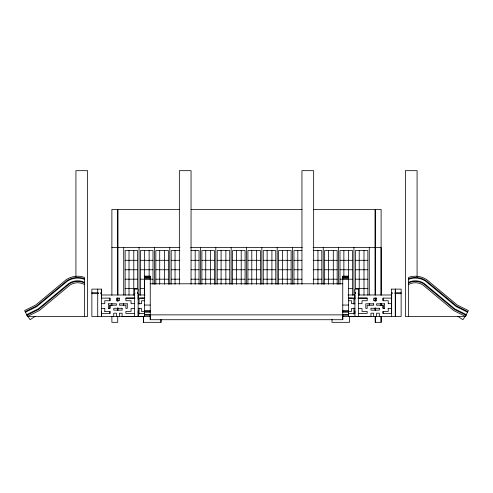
<?xml version="1.0" encoding="UTF-8"?>
<svg xmlns="http://www.w3.org/2000/svg" width="493" height="493" viewBox="0 0 493 493"><rect width="100%" height="100%" fill="white"/><g stroke="black" fill="none" stroke-linecap="round" stroke-linejoin="round"><path stroke-width="0.74" d="M101.398 314.737L101.398 316.469L101.398 294.987M138.139 314.737L138.139 316.469L138.139 293.662L137.769 293.662L138.139 289.12L134.466 289.12L134.829 293.662L134.466 293.662L134.466 316.469M160.989 322.323L160.989 319.396L160.989 322.323L143.426 322.323L143.426 316.469L123.725 316.438M150.248 319.717L150.248 314.867L342.752 314.867L342.752 319.717L150.248 319.717L150.248 276.203L144.394 276.203L144.394 316.469M375.259 322.323L375.259 316.469L375.259 322.323L381.114 322.323L381.114 316.469L381.114 322.323M381.114 295.19L381.114 247.468L375.259 247.468M138.114 299.078L138.139 294.987L145.059 294.987M354.923 313.301L354.948 310.96M391.602 313.301L391.633 299.078M417.078 276.567L417.078 170.677L405.369 170.677L405.369 316.469L465.447 316.389L468.35 310.535L457.288 305.056L426.716 279.642C421.46 276.16 414.558 275.186 408.617 277.38L408.617 316.469M466.162 314.867L462.884 319.717L457.837 316.315M35.163 316.315L30.116 319.717L26.838 314.867M408.617 284.486L408.888 284.332A13.903 13.903 0 0 1 422.951 285.009L453.702 310.565L465.447 316.389M25.192 311.625L36.383 306.085L66.986 280.646C72.046 277.288 78.707 276.462 84.383 278.656M25.482 312.211L36.741 306.634L67.368 281.183C72.317 277.892 78.849 277.146 84.383 279.352M26.677 314.62L38.214 308.901L68.915 283.389C73.426 280.394 79.496 279.919 84.383 282.279M26.967 315.206L38.577 309.456L69.291 283.925C73.703 281.004 79.656 280.603 84.383 283M84.383 316.469L84.383 277.38C78.442 275.186 71.54 276.16 66.284 279.642L35.712 305.056L24.65 310.535L27.553 316.389L39.298 310.565L70.049 285.009A13.903 13.903 0 0 1 84.112 284.332L84.383 284.486M408.617 282.279C413.504 279.919 419.574 280.394 424.085 283.389L454.786 308.901L466.323 314.62M408.617 283C413.344 280.603 419.296 281.004 423.709 283.925L454.423 309.456L466.033 315.206M408.617 278.656C414.293 276.462 420.954 277.288 426.014 280.646L456.617 306.085L467.808 311.625M408.617 279.352C414.151 277.146 420.683 277.892 425.632 281.183L456.259 306.634L467.518 312.211M369.275 316.438L349.574 316.469L349.574 322.323L332.011 322.323L332.011 319.396M179.489 209.408L117.87 209.408L117.87 294.98M191.044 209.408L301.956 209.408M313.511 209.408L375.13 209.408L375.13 294.98M111.886 247.468L117.741 247.468M117.87 247.468L179.914 247.468M190.692 247.468L302.308 247.468M313.086 247.468L375.13 247.468M179.828 250.536L171.182 250.536L171.182 284.288M191.081 250.536L199.043 250.536L199.043 284.288M301.919 250.536L293.957 250.536L293.957 284.288M313.172 250.536L321.818 250.536L321.818 284.288M125.136 260.304L137.652 260.304M140.487 260.304L153.003 260.304M155.831 260.304L168.347 260.304M171.182 260.304L179.828 260.304M191.081 260.304L199.043 260.304M201.877 260.304L214.387 260.304M217.222 260.304L229.738 260.304M232.567 260.304L245.083 260.304M247.917 260.304L260.433 260.304M263.262 260.304L275.778 260.304M278.613 260.304L291.123 260.304M293.957 260.304L301.919 260.304M313.172 260.304L321.818 260.304M324.653 260.304L337.169 260.304M339.997 260.304L352.513 260.304M355.348 260.304L367.864 260.304M125.136 269.751L137.652 269.751M140.487 269.751L153.003 269.751M155.831 269.751L168.347 269.751M171.182 269.751L179.828 269.751M191.081 269.751L199.043 269.751M201.877 269.751L214.387 269.751M217.222 269.751L229.738 269.751M232.567 269.751L245.083 269.751M247.917 269.751L260.433 269.751M263.262 269.751L275.778 269.751M278.613 269.751L291.123 269.751M293.957 269.751L301.919 269.751M313.172 269.751L321.818 269.751M324.653 269.751L337.169 269.751M339.997 269.751L352.513 269.751M355.348 269.751L367.864 269.751M348.606 276.203L342.752 276.203L342.752 319.717M144.394 276.296L150.248 276.296M342.752 276.296L348.606 276.296M144.394 276.579L150.248 276.579M342.752 276.579L348.606 276.579M144.394 277.054L150.248 277.054M342.752 277.054L348.606 277.054M144.394 277.707L150.248 277.707M342.752 277.707L348.606 277.707M144.394 278.539L150.248 278.539M342.752 278.539L348.606 278.539M125.136 279.198L137.652 279.198M140.487 279.198L144.357 279.198M150.42 279.198L153.003 279.198M155.831 279.198L168.347 279.198M171.182 279.198L179.828 279.198M191.081 279.198L199.043 279.198M201.877 279.198L214.387 279.198M217.222 279.198L229.738 279.198M232.567 279.198L245.083 279.198M247.917 279.198L260.433 279.198M263.262 279.198L275.778 279.198M278.613 279.198L291.123 279.198M293.957 279.198L301.919 279.198M313.172 279.198L321.818 279.198M324.653 279.198L337.169 279.198M339.997 279.198L342.58 279.198M348.643 279.198L352.513 279.198M355.348 279.198L367.864 279.198M144.394 279.642L150.248 279.642M342.752 279.642L348.606 279.642M150.248 283.783L342.752 283.783M125.136 288.645L137.652 288.645L137.652 250.536L125.136 250.536L125.136 295.19M140.487 288.645L144.357 288.645M348.643 288.645L352.513 288.645M367.864 288.645L355.348 288.645L355.348 250.536L367.864 250.536L367.864 295.184M391.602 289.12L401.136 289.12L401.136 316.469L342.567 316.469M91.864 292.756L98.089 292.756L98.089 293.662L91.864 293.662M401.136 292.756L394.911 292.756L394.973 293.662L401.136 293.662M391.602 293.662L392.034 293.662L392.034 292.756L391.602 292.756L391.664 289.12M134.466 294.987L101.336 294.987L101.336 293.662M348.003 294.987L354.923 294.987L354.948 299.078M358.596 294.987L391.664 294.987L391.664 316.469M125.783 298.092L135.076 298.092M140.487 298.092L144.357 298.092M348.643 298.092L352.513 298.092M357.924 298.092L367.217 298.092L367.18 300.742L362.022 300.742L362.022 303.67L358.596 303.67M101.336 298.117L109.976 298.117L109.976 300.742L104.756 300.742L104.818 303.67L101.336 303.67M134.466 298.117L125.881 298.117L125.881 300.742L131.039 300.742L131.039 303.67L134.466 303.67M138.139 298.117L144.572 298.117M348.489 298.117L354.923 298.117M358.596 298.117L367.18 298.117M144.511 300.742L141.565 300.742L141.565 303.67L138.139 303.67M348.551 300.742L351.497 300.742L351.497 303.67L354.923 303.67M388.182 303.67L391.664 303.67M108.534 303.805L116.496 303.805L116.496 305.216L109.914 305.216L109.914 308.384M384.466 303.805L376.566 303.805L376.566 305.216L383.086 305.216L383.086 308.384M144.394 305.056L150.248 305.056M342.752 305.056L348.606 305.056M108.534 308.384L109.976 308.384L109.976 305.216M384.466 308.384L383.024 308.384L383.024 305.216M101.336 308.489L104.818 308.489M134.466 308.489L131.039 308.489L131.039 311.447L125.881 311.447L125.881 313.406L134.466 313.406M138.139 308.489L141.565 308.489L141.565 311.447L144.511 311.447M354.923 308.489L351.497 308.489L351.497 311.447L348.551 311.447M358.596 308.489L362.022 308.489L362.022 311.447L367.18 311.447L367.18 313.406L358.596 313.406M388.182 308.489L391.664 308.489M144.394 310.535L150.248 310.535M342.752 310.535L348.606 310.535M104.756 311.447L109.976 311.447L109.976 313.406L101.336 313.406M144.394 311.625L150.248 311.625M342.752 311.625L348.606 311.625M144.394 312.211L150.248 312.211M342.752 312.211L348.606 312.211M138.139 313.406L144.572 313.406M348.489 313.406L354.923 313.406M391.664 313.406L383.024 313.406L383.024 311.447L388.244 311.447L388.244 308.489M144.394 314.62L150.248 314.62M342.752 314.62L348.606 314.62M144.394 315.206L150.248 315.206M342.752 315.206L348.606 315.206M150.494 316.469L91.864 316.469L91.864 289.12L101.398 289.12L101.398 292.756L100.966 292.756L100.966 293.662L101.398 293.662L101.398 298.117M27.553 316.389L87.631 316.469L87.631 170.677L75.922 170.677L75.922 276.567M138.114 310.96L138.139 313.301M101.311 311.545L101.336 313.301M395.343 289.12L395.343 292.756M395.343 293.662L395.343 316.469M395.281 289.12L395.281 316.469M391.972 292.756L391.972 293.662M391.664 293.662L391.664 298.117L383.024 298.117L383.024 300.742L388.244 300.742L388.244 303.67M384.404 303.805L384.404 308.384M383.086 298.117L383.086 300.742M383.086 311.447L383.086 313.406M381.114 294.98L381.114 209.408L375.259 209.408L375.259 294.98M379.314 316.469L379.314 313.203L376.566 313.203L376.566 316.469M375.259 298.043L375.259 301.112M375.259 308.008L375.259 310.307M375.13 298.043L375.13 301.112M375.13 308.008L375.13 310.307M373.694 316.469L373.694 313.203L370.952 313.203L370.952 316.469M369.275 247.468L369.275 294.999M369.275 303.411L369.275 305.734M363.994 250.536L363.994 295.184M359.218 250.536L359.218 295.184M358.596 316.469L358.596 293.662L358.232 293.662L358.596 289.12L354.923 289.12L354.923 292.756L355.293 292.756L355.293 293.662L354.923 293.662L354.923 316.469M355.348 292.281L355.348 293.736M353.931 247.468L353.931 294.999M353.931 298.068L353.931 304.199M353.931 308.033L353.931 314.164M352.513 295.184L352.513 250.536L339.997 250.536L339.997 284.288M348.643 250.536L348.606 316.469M343.868 250.536L343.868 276.29M338.586 247.468L338.586 284.27M337.169 284.288L337.169 250.536L324.653 250.536L324.653 284.288M333.299 250.536L333.299 284.288M328.523 250.536L328.523 284.288M323.235 247.468L323.235 284.27M317.948 250.536L317.948 284.288M313.659 284.239L313.659 170.677L301.95 170.677L301.95 284.239M297.827 250.536L297.827 284.288M292.54 247.468L292.54 284.27M291.123 284.288L291.123 250.536L278.613 250.536L278.613 284.288M287.259 250.536L287.259 284.288M282.477 250.536L282.477 284.288M277.195 247.468L277.195 284.27M275.778 284.288L275.778 250.536L263.262 250.536L263.262 284.288M271.908 250.536L271.908 284.288M267.132 250.536L267.132 284.288M261.845 247.468L261.845 284.27M260.433 284.288L260.433 250.536L247.917 250.536L247.917 284.288M256.563 250.536L256.563 284.288M251.787 250.536L251.787 284.288M246.5 247.468L246.5 284.27M245.083 284.288L245.083 250.536L232.567 250.536L232.567 284.288M241.213 250.536L241.213 284.288M236.437 250.536L236.437 284.288M231.155 247.468L231.155 284.27M229.738 284.288L229.738 250.536L217.222 250.536L217.222 284.288M225.868 250.536L225.868 284.288M221.092 250.536L221.092 284.288M215.805 247.468L215.805 284.27M214.387 284.288L214.387 250.536L201.877 250.536L201.877 284.288M210.523 250.536L210.523 284.288M205.741 250.536L205.741 284.288M200.46 247.468L200.46 284.27M195.173 250.536L195.173 284.288M191.05 284.239L191.05 170.677L179.341 170.677L179.341 284.239M175.046 250.536L175.046 284.288M169.765 247.468L169.765 284.27M168.347 284.288L168.347 250.536L155.831 250.536L155.831 284.288M164.477 250.536L164.477 284.288M159.701 250.536L159.701 284.288M154.414 247.468L154.414 284.27M153.003 284.288L153.003 250.536L140.487 250.536L140.487 295.19M149.132 250.536L149.132 276.29M144.357 250.536L144.357 295.19M143.426 316.469L143.426 322.323M139.069 247.468L139.069 294.999M139.069 298.068L139.069 304.199M139.069 308.033L139.069 314.164M137.652 292.281L137.652 293.736M133.782 250.536L133.782 295.19M129.006 250.536L129.006 295.19M123.725 247.468L123.725 294.98M123.725 303.411L123.725 305.709M122.11 316.469L122.11 313.203L119.368 313.203L119.368 316.469M117.87 298.043L117.87 301.112M117.87 308.008L117.87 310.307M117.741 294.98L117.741 209.408L111.886 209.408L111.886 295.19M117.741 298.043L117.741 301.112M117.741 308.008L117.741 310.307M117.741 316.438L117.741 322.323L111.886 322.323L111.886 316.438M116.496 316.469L116.496 313.203L113.747 313.203L113.747 316.469M111.886 303.411L111.886 305.734M109.914 298.117L109.914 300.742M109.914 311.447L109.914 313.406M108.596 303.805L108.596 308.384M104.756 308.489L104.818 311.447M101.336 289.12L101.336 292.756M101.028 292.756L101.028 293.662M98.027 292.756L98.027 293.662M97.719 289.12L97.719 316.469M381.114 303.435L381.114 305.734L381.114 303.411M119.368 298.117L116.496 298.117L116.496 300.742L119.368 300.742L119.368 298.117M376.566 298.117L373.694 298.117L373.694 300.742L376.566 300.742L376.566 298.117M127.268 303.805L119.368 303.805L119.368 305.216L125.881 305.216L125.881 308.384L127.268 308.384L127.268 303.805M373.694 303.805L365.794 303.805L365.794 308.384L367.18 308.384L367.18 305.216L373.694 305.216L373.694 303.805M122.11 308.279L113.747 308.279L113.747 310.14L122.11 310.14L122.11 308.279M379.314 308.279L370.952 308.279L370.952 310.14L379.314 310.14L379.314 308.279"/></g></svg>
